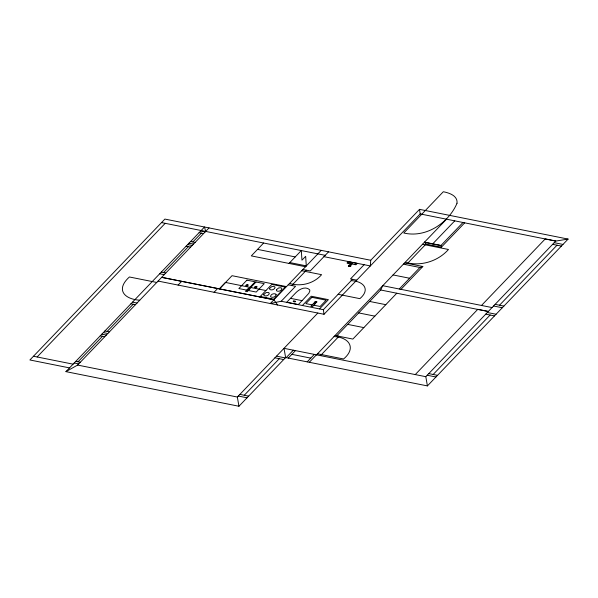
<?xml version="1.0" encoding="UTF-8"?>
<svg xmlns="http://www.w3.org/2000/svg" width="598" height="598" viewBox="0 0 598 598"><rect width="100%" height="100%" fill="white"/><g stroke="black" fill="none" stroke-linecap="round" stroke-linejoin="round"><path stroke-width="0.9" d="M205.667 231.419L204.509 227.001L65.937 371.635L238.946 406.251L285.62 357.544L427.413 385.912L568.1 239.08L419.519 209.345L370.73 260.265L370.341 265.946L323.944 256.662M396.795 293.222L352.857 339.073L336.734 335.852L380.672 289.993L382.757 285.702L446.519 219.197M302.072 300.659L308.904 293.214L309.839 290.912L309.659 289.791C305.638 285.814 299.105 289.253 295.846 292.751L286.756 302.237L298.335 304.554L302.072 300.659L290.493 298.335M37.143 356.976L165.205 223.323M78.054 361.79L102.52 336.263M107.169 331.412L133.204 304.24M163.531 272.591L188.37 246.668M192.862 241.973L201.354 233.108M65.937 371.635L77.605 365.072L209.031 227.905M178.084 285.074L181.657 281.337M214.077 292.273L217.65 288.542M263.636 243.02L251.31 255.892L305.533 266.745M288.984 263.434L301.317 250.562L301.96 260.175L305.66 256.318L306.288 265.953M259.779 296.952L271.798 284.401L285.343 287.115L273.757 299.202L260.212 296.496M321.231 250.36L270.289 303.522L281.209 301.257L323.369 309.697L352.491 279.303M291.727 285.515L306.408 270.191M281.209 301.257L295.562 286.285L288.221 284.812M328.571 251.825L310.242 270.961L302.902 269.489M302.401 305.458L311.244 296.227L328.384 299.658L319.541 308.889M347.924 263.187L349.21 261.849M352.372 262.477L348.44 265.609L348.417 266.342L350.757 266.073L351.318 264.518L353.134 262.634M354.98 264.6L356.296 263.262M238.946 406.251L237.346 397.035L317.83 313.038M364.13 264.697L350.51 278.907L356.722 280.156M244.261 395.263L279.311 358.688M158.089 281.075L324.026 314.279L420.177 213.927L419.519 209.345M286.173 357.649L293.326 350.189M288.296 358.075L295.449 350.607M307.178 361.857L314.331 354.39M309.301 362.276L316.454 354.816M316.529 354.831L382.757 285.702L492.042 307.566M407.477 263.419L422.853 266.499L419.901 267.478L403.344 264.166L407.477 263.419L426.015 244.066L441.399 247.146L464.691 222.837M320.483 355.623L339.014 336.27L335.067 335.485M432.698 243.872L454.757 220.849M399.27 289.006L419.901 267.478M462.994 222.493L440.935 245.524L424.46 242.227L426.015 244.066M400.966 289.342L422.853 266.499M415.251 374.587L477.795 309.308L488.357 311.423M481.487 305.458L545.249 238.908L555.811 241.016L425.813 376.695L427.413 385.912M433.161 374.468L490.121 315.019M499.502 305.227L557.022 245.202M568.1 239.08L555.774 241.061L420.177 213.927M273.899 299.755L161.669 277.337L273.884 299.77L277.629 304.995M554.219 242.676L562.972 244.425M552.642 244.32L561.395 246.077M424.453 242.183L440.965 245.486L441.399 247.146M422.457 244.276L448.478 249.478C437.818 261.468 420.648 266.671 405.175 262.313M370.73 260.265L164.899 219.077L29.9 359.974L69.51 367.897M161.535 222.591L325.207 255.339M200.674 231.007L205.189 231.912M199.097 232.659L203.612 233.564M351.086 263.815L347.019 263L348.305 261.662L357.23 263.449L355.945 264.787L351.848 263.972M350.682 264.234L351.452 264.391M393.028 274.931L409.585 278.242M257.499 249.373L295.218 256.916M190.605 241.517L195.12 242.422M289.806 262.574L306.355 265.886M495.129 304.352L503.882 306.101M189.028 243.162L193.55 244.066M187.682 244.567L192.205 245.472M493.552 305.997L502.305 307.746M186.105 246.212L190.627 247.116M301.736 270.707L321.597 274.684C313.733 283.646 300.861 286.898 289.544 283.43M351.176 280.679C363.121 281.038 371.014 289.23 359.876 298.656L338.124 294.298M380.672 289.993L488.26 311.521M487.325 312.5L496.078 314.249M485.74 314.144L494.501 315.894M369.684 301.459L385.815 304.681M286.509 286.599L232.017 275.693L219.399 288.871L225.513 282.45L265.923 290.538M161.273 272.135L165.788 273.039M358.703 312.918L374.826 316.148M159.688 273.779L164.211 274.684M156.766 282.458L129.4 276.979C115.601 289.402 123.861 299.105 139.745 300.218M347.715 324.385L363.846 327.614M334.005 336.592C348.978 337.167 356.722 347.946 343.588 358.987L317.531 353.777M132.517 302.139L137.039 303.044M130.947 303.791L135.462 304.688M428.788 373.593L437.542 375.342M427.204 375.238L435.957 376.987M425.813 376.695L284.02 348.328L285.62 357.544M291.869 354.345L310.758 358.12M276.515 356.161L285.268 357.91M274.931 357.806L283.684 359.562M104.912 330.956L109.427 331.86M103.334 332.6L107.849 333.505M101.839 334.162L106.354 335.067M100.262 335.807L104.777 336.711M75.797 361.341L80.319 362.246M239.88 394.388L248.633 396.145M74.219 362.986L78.742 363.89M238.303 396.04L247.056 397.79M33.473 356.244L73.091 364.167M77.605 365.072L237.346 397.035M323.369 309.697L324.026 314.279M276.112 294.597C275.962 296.832 272.703 297.931 270.894 296.967L270.535 296.444C270.685 294.209 273.936 293.11 275.753 294.074L276.112 294.597M263.77 294.425L264.077 295.599C265.893 296.571 269.145 295.464 269.294 293.237L268.412 292.444L266.103 292.594L263.77 294.425M269.571 288.378L269.877 289.552C271.694 290.523 274.938 289.417 275.095 287.19L273.764 286.307L271.896 286.547L269.571 288.378M276.381 289.738L276.687 290.912C278.504 291.884 281.755 290.785 281.905 288.55L281.023 287.758L278.713 287.907L276.381 289.738M246.398 285.313C247.056 286.95 248.574 283.758 246.398 285.313M315.079 302.184C315.729 303.829 317.246 300.637 315.079 302.184M245.92 285.283L246.481 286.15L247.901 285.68L248.26 284.947L247.602 284.543L245.92 285.283M254.748 287.055L255.309 287.915L256.729 287.444L257.088 286.711L256.43 286.307L254.748 287.055M255.226 287.077C255.884 288.722 257.402 285.53 255.226 287.077M314.6 302.162L315.153 303.022L316.574 302.558L316.94 301.818L316.282 301.414L314.6 302.162M457.022 203.223C448.627 223.091 425.746 238.243 403.777 233.003L443.305 191.749C449.218 192.877 457.896 195.718 457.022 203.223M246.914 280.148L238.856 288.557L247.109 290.209L255.159 281.8L246.914 280.148M248.462 288.311L245.516 291.383L247.206 291.719L250.151 288.647L248.462 288.311M256.011 281.994L247.953 290.404L256.206 292.056L264.264 283.646L256.011 281.994M293.812 300.936L293.177 301.594L295.023 301.96L295.651 301.302L293.812 300.936M311.887 297.333L305.87 303.612L320.154 306.475L326.179 300.189L311.887 297.333M349.105 262.477L348.552 262.529L349.105 262.477M313.815 303.164L310.87 306.236L312.567 306.58L315.512 303.5L313.815 303.164M355.317 263.725L355.317 263.725M348.552 265.519L349.068 266.185L350.779 266.035L348.492 265.579"/></g></svg>
